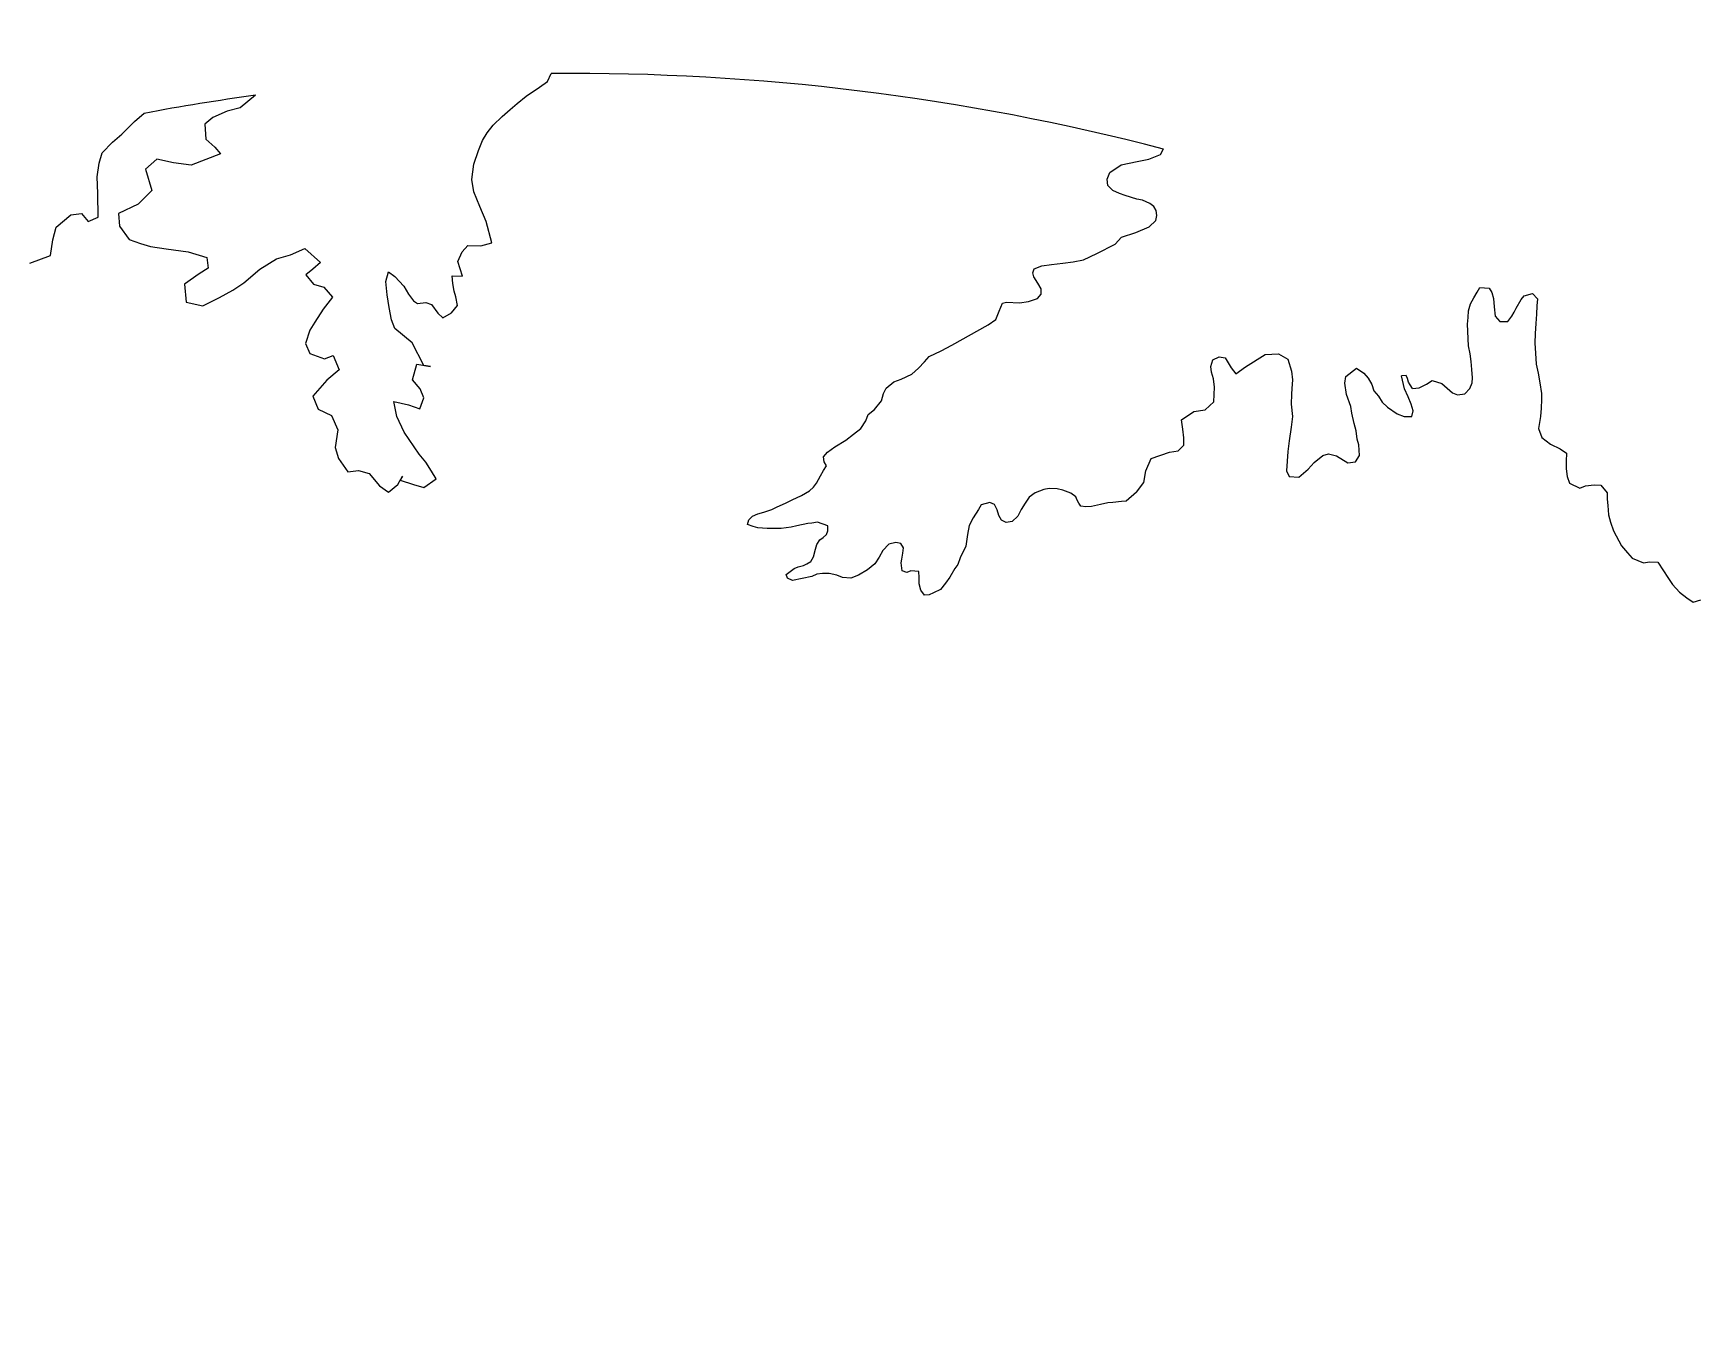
# Model space of a CAD drawing. Header units: millimetres. Extents: x -5 to 875, y -316 to 297.
# Drawn here: x 170 to 293.2, y 95.1 to 190.2 of the extents above; entities that cross this region are included whole.
import ezdxf

# ---------------------------------------------------------------- set-up
doc = ezdxf.new("R2010")
doc.units = ezdxf.units.MM

msp = doc.modelspace()

# ---------------------------------------------------------------- linework, layer by layer
for p, q in [((206.46, 185.58), (207.46, 186.25)), ((207.46, 186.25), (208.04, 186.65)), ((208.04, 186.65), (208.32, 187.25)), ((208.32, 186.98), (208.32, 186.98)), ((186.44, 185.64), (185.3, 184.7)), ((205.27, 184.58), (205.81, 185.03)), ((205.81, 185.03), (206.46, 185.58)), ((206.46, 185.58), (206.46, 185.58)), ((176.54, 182.75), (177.48, 183.69)), ((177.48, 183.69), (178.2, 184.31)), ((183.29, 184), (182.7, 183.5)), ((184.34, 184.46), (183.29, 184)), ((185.3, 184.7), (184.34, 184.46)), ((204.03, 183.43), (204.68, 184.07)), ((204.68, 184.07), (205.27, 184.58)), ((175.87, 182.18), (176.54, 182.75)), ((182.7, 183.5), (182.77, 182.4)), ((182.77, 182.4), (183.42, 181.8)), ((203.24, 182.29), (203.58, 182.86)), ((203.58, 182.86), (204.03, 183.43)), ((174.88, 180.62), (175.1, 181.38)), ((175.1, 181.38), (175.87, 182.18)), ((183.85, 181.3), (181.67, 180.46)), ((183.42, 181.8), (183.85, 181.3)), ((183.85, 181.3), (183.85, 181.3)), ((202.59, 180.54), (202.93, 181.56)), ((202.93, 181.56), (203.24, 182.29)), ((252.52, 180.91), (253.39, 181.25)), ((253.39, 181.25), (253.61, 181.67)), ((174.72, 179.61), (174.88, 180.62)), ((179.13, 180.9), (178.29, 180.18)), ((178.29, 180.18), (178.29, 180.18)), ((178.29, 180.18), (178.78, 178.58)), ((180.36, 180.64), (179.13, 180.9)), ((181.67, 180.46), (180.36, 180.64)), ((202.45, 179.4), (202.59, 180.54)), ((249.44, 179.44), (249.65, 179.93)), ((249.65, 179.93), (250.48, 180.5)), ((250.48, 180.5), (251.68, 180.75)), ((251.68, 180.75), (252.52, 180.91)), ((174.77, 178.36), (174.72, 179.61)), ((202.58, 178.49), (202.45, 179.4)), ((249.5, 178.95), (249.44, 179.44)), ((249.87, 178.59), (249.5, 178.95)), ((174.79, 176.63), (174.77, 178.36)), ((177.76, 177.57), (176.3, 176.9)), ((178.78, 178.58), (177.76, 177.57)), ((177.76, 177.57), (177.76, 177.57)), ((178.78, 178.58), (178.78, 178.58)), ((203.04, 177.4), (202.58, 178.49)), ((250.35, 178.38), (249.87, 178.59)), ((250.79, 178.21), (250.35, 178.38)), ((251.64, 177.96), (250.79, 178.21)), ((252.06, 177.88), (251.64, 177.96)), ((252.6, 177.64), (252.06, 177.88)), ((252.9, 177.4), (252.6, 177.64)), ((171.68, 175.87), (172.77, 176.8)), ((172.77, 176.8), (173.56, 176.89)), ((173.56, 176.89), (174.06, 176.3)), ((174.06, 176.3), (174.79, 176.63)), ((176.3, 176.9), (176.3, 176.9)), ((176.3, 176.9), (176.38, 175.96)), ((203.5, 176.31), (203.04, 177.4)), ((203.92, 174.73), (203.5, 176.31)), ((203.5, 176.31), (203.5, 176.31)), ((252.56, 175.9), (253.04, 176.38)), ((253.08, 177.11), (252.9, 177.4)), ((253.04, 176.38), (253.12, 176.75)), ((253.12, 176.75), (253.08, 177.11)), ((171.45, 174.95), (171.68, 175.87)), ((176.38, 175.96), (177.08, 174.96)), ((177.08, 174.96), (177.92, 174.66)), ((250.04, 174.61), (250.52, 175.13)), ((250.52, 175.13), (251.56, 175.49)), ((251.56, 175.49), (252.56, 175.9)), ((169.74, 173.21), (171.28, 173.79)), ((171.28, 173.79), (171.45, 174.95)), ((177.92, 174.66), (178.68, 174.44)), ((178.68, 174.44), (179.84, 174.27)), ((179.84, 174.27), (179.84, 174.27)), ((179.84, 174.27), (181.46, 174.06)), ((181.46, 174.06), (181.46, 174.06)), ((181.46, 174.06), (182.84, 173.64)), ((187.99, 173.53), (189.03, 173.84)), ((189.03, 173.84), (190.09, 174.3)), ((190.09, 174.3), (190.09, 174.3)), ((190.09, 174.3), (191.25, 173.27)), ((201.41, 173.33), (201.72, 174.05)), ((201.72, 174.05), (202.16, 174.52)), ((201.72, 174.05), (201.72, 174.05)), ((202.16, 174.52), (202.16, 174.52)), ((202.16, 174.52), (203.1, 174.49)), ((203.1, 174.49), (203.92, 174.73)), ((203.1, 174.49), (203.1, 174.49)), ((203.92, 174.73), (203.92, 174.73)), ((247.69, 173.47), (248.68, 173.92)), ((248.68, 173.92), (250.04, 174.61)), ((182.93, 172.85), (182.27, 172.43)), ((182.84, 173.64), (182.93, 172.85)), ((185.58, 171.77), (186.76, 172.77)), ((186.76, 172.77), (187.99, 173.53)), ((190.67, 172.77), (190.16, 172.34)), ((191.25, 173.27), (190.67, 172.77)), ((196.08, 171.87), (196.29, 172.57)), ((196.29, 172.57), (196.74, 172.22)), ((201.75, 172.25), (201.41, 173.33)), ((201.41, 173.33), (201.41, 173.33)), ((243.95, 172.51), (244.04, 172.8)), ((244.03, 172.2), (243.95, 172.51)), ((244.04, 172.8), (244.61, 173.01)), ((244.61, 173.01), (245.32, 173.11)), ((245.32, 173.11), (246.17, 173.22)), ((246.17, 173.22), (246.93, 173.32)), ((246.93, 173.32), (247.69, 173.47)), ((182.27, 172.43), (181.19, 171.66)), ((181.19, 171.66), (181.19, 171.66)), ((181.19, 171.66), (181.32, 170.32)), ((182.27, 172.43), (182.27, 172.43)), ((184.75, 171.21), (185.58, 171.77)), ((190.16, 172.34), (190.73, 171.67)), ((190.73, 171.67), (191.5, 171.45)), ((191.5, 171.45), (192.14, 170.69)), ((196.19, 170.86), (196.08, 171.87)), ((196.74, 172.22), (197.41, 171.52)), ((197.41, 171.52), (197.76, 170.93)), ((201.03, 171.71), (200.99, 172.27)), ((200.99, 172.27), (200.99, 172.27)), ((200.99, 172.27), (201.75, 172.25)), ((201.14, 171.14), (201.03, 171.71)), ((244.32, 171.74), (244.03, 172.2)), ((244.56, 171.32), (244.32, 171.74)), ((244.57, 170.91), (244.56, 171.32)), ((276.83, 171.08), (277.03, 171.42)), ((277.03, 171.42), (277.03, 171.42)), ((277.03, 171.42), (277.71, 171.36)), ((277.71, 171.36), (277.71, 171.36)), ((277.71, 171.36), (277.92, 171.05)), ((181.32, 170.32), (181.32, 170.32)), ((181.32, 170.32), (182.55, 170.06)), ((182.55, 170.06), (183.77, 170.67)), ((182.55, 170.06), (182.55, 170.06)), ((183.77, 170.67), (184.75, 171.21)), ((192.14, 170.69), (191.44, 169.81)), ((192.14, 170.69), (192.14, 170.69)), ((196.32, 169.93), (196.19, 170.86)), ((197.76, 170.93), (198.12, 170.42)), ((198.12, 170.42), (198.43, 170.24)), ((198.43, 170.24), (199.03, 170.31)), ((199.03, 170.31), (199.46, 170.15)), ((199.46, 170.15), (199.93, 169.52)), ((200.93, 169.55), (201.38, 170.08)), ((201.27, 170.73), (201.14, 171.14)), ((201.38, 170.08), (201.27, 170.73)), ((241.46, 169.67), (241.7, 170.25)), ((241.7, 170.25), (242.01, 170.34)), ((242.01, 170.34), (242.97, 170.28)), ((242.97, 170.28), (243.64, 170.37)), ((243.64, 170.37), (244.29, 170.6)), ((244.29, 170.6), (244.57, 170.91)), ((276.18, 169.7), (276.33, 170.2)), ((276.33, 170.2), (276.58, 170.64)), ((276.58, 170.64), (276.83, 171.08)), ((277.92, 171.05), (277.92, 171.05)), ((277.92, 171.05), (278.04, 170.59)), ((278.04, 170.59), (278.04, 170.59)), ((278.04, 170.59), (278.09, 169.98)), ((279.72, 169.89), (280.09, 170.53)), ((280.09, 170.53), (280.3, 170.8)), ((280.3, 170.8), (280.92, 170.96)), ((280.3, 170.8), (280.3, 170.8)), ((280.92, 170.96), (280.92, 170.96)), ((280.92, 170.96), (281.28, 170.57)), ((281.25, 170.06), (281.22, 169.43)), ((281.28, 170.57), (281.25, 170.06)), ((190.82, 168.85), (190.46, 168.25)), ((191.44, 169.81), (190.82, 168.85)), ((191.44, 169.81), (191.44, 169.81)), ((196.49, 169.03), (196.32, 169.93)), ((196.75, 168.37), (196.49, 169.03)), ((199.93, 169.52), (200.3, 169.16)), ((200.3, 169.16), (200.93, 169.55)), ((240.64, 168.65), (241.22, 169.05)), ((241.22, 169.05), (241.46, 169.67)), ((276.12, 168.69), (276.15, 169.2)), ((276.15, 169.2), (276.18, 169.7)), ((278.09, 169.98), (278.09, 169.98)), ((278.09, 169.98), (278.15, 169.29)), ((278.15, 169.29), (278.15, 169.29)), ((278.15, 169.29), (278.51, 168.89)), ((278.51, 168.89), (278.51, 168.89)), ((278.51, 168.89), (279.09, 168.89)), ((279.09, 168.89), (279.39, 169.3)), ((279.09, 168.89), (279.09, 168.89)), ((279.39, 169.3), (279.56, 169.6)), ((279.56, 169.6), (279.72, 169.89)), ((279.72, 169.89), (279.72, 169.89)), ((281.22, 169.43), (281.16, 168.75)), ((190.46, 168.25), (190.14, 167.26)), ((190.46, 168.25), (190.46, 168.25)), ((198.04, 167.32), (196.75, 168.37)), ((237.96, 167.15), (240.64, 168.65)), ((276.19, 167.1), (276.12, 168.69)), ((281.12, 168), (281.1, 167.29)), ((281.16, 168.75), (281.12, 168)), ((190.14, 167.26), (190.47, 166.53)), ((190.47, 166.53), (190.47, 166.53)), ((190.47, 166.53), (191.54, 166.13)), ((191.54, 166.13), (192.18, 166.39)), ((192.18, 166.39), (192.18, 166.39)), ((192.18, 166.39), (192.64, 165.33)), ((198.89, 165.65), (198.04, 167.32)), ((198.04, 167.32), (198.04, 167.32)), ((236.27, 166.32), (237.17, 166.74)), ((237.17, 166.74), (237.96, 167.15)), ((259.69, 165.54), (261.13, 166.45)), ((261.13, 166.45), (262.12, 166.51)), ((261.13, 166.45), (261.13, 166.45)), ((262.12, 166.51), (262.12, 166.51)), ((262.12, 166.51), (262.81, 166.11)), ((276.31, 166.51), (276.19, 167.1)), ((276.19, 167.1), (276.19, 167.1)), ((276.38, 165.95), (276.31, 166.51)), ((281.1, 167.29), (281.14, 166.56)), ((281.14, 166.56), (281.2, 165.74)), ((192.64, 165.33), (191.72, 164.55)), ((192.64, 165.33), (192.64, 165.33)), ((198.06, 164.58), (198.38, 165.73)), ((198.38, 165.73), (198.38, 165.73)), ((198.38, 165.73), (199.39, 165.57)), ((199.39, 165.57), (198.89, 165.65)), ((235, 165), (235.5, 165.44)), ((235.5, 165.44), (235.93, 165.92)), ((235.93, 165.92), (236.27, 166.32)), ((257.12, 165.56), (257.27, 166.07)), ((257.18, 165.14), (257.12, 165.56)), ((257.31, 164.66), (257.18, 165.14)), ((257.27, 166.07), (257.74, 166.28)), ((257.74, 166.28), (258.17, 166.2)), ((258.17, 166.2), (258.17, 166.2)), ((258.17, 166.2), (258.63, 165.47)), ((258.63, 165.47), (258.63, 165.47)), ((258.63, 165.47), (258.97, 165.02)), ((258.97, 165.02), (259.69, 165.54)), ((259.69, 165.54), (259.69, 165.54)), ((262.81, 166.11), (262.81, 166.11)), ((262.81, 166.11), (263.08, 165.22)), ((263.08, 165.22), (263.16, 164.59)), ((267.11, 164.84), (267.89, 165.44)), ((267.89, 165.44), (267.89, 165.44)), ((267.89, 165.44), (268.43, 165.08)), ((276.42, 165.34), (276.38, 165.95)), ((276.47, 164.73), (276.42, 165.34)), ((281.2, 165.74), (281.34, 165.08)), ((191.72, 164.55), (190.69, 163.38)), ((191.72, 164.55), (191.72, 164.55)), ((198.63, 163.91), (198.06, 164.58)), ((198.06, 164.58), (198.06, 164.58)), ((198.06, 164.58), (198.06, 164.58)), ((198.89, 163.26), (198.63, 163.91)), ((232.91, 163.58), (233.11, 163.96)), ((233.11, 163.96), (233.66, 164.43)), ((233.66, 164.43), (234.21, 164.64)), ((234.21, 164.64), (235, 165)), ((257.4, 164.03), (257.31, 164.66)), ((257.33, 162.95), (257.4, 164.03)), ((258.97, 165.02), (258.97, 165.02)), ((263.1, 163.94), (263.09, 163.51)), ((263.16, 164.59), (263.1, 163.94)), ((267.04, 164.33), (267.11, 164.84)), ((267.15, 163.49), (267.04, 164.33)), ((267.11, 164.84), (267.11, 164.84)), ((268.43, 165.08), (268.77, 164.7)), ((268.77, 164.7), (269.04, 164.24)), ((269.04, 164.24), (269.18, 163.76)), ((271.58, 164.9), (271.23, 164.89)), ((271.44, 163.92), (271.23, 164.89)), ((271.23, 164.89), (271.23, 164.89)), ((271.73, 163.32), (271.44, 163.92)), ((271.44, 163.92), (271.44, 163.92)), ((271.68, 164.69), (271.58, 164.9)), ((271.74, 164.41), (271.68, 164.69)), ((271.86, 164.21), (271.74, 164.41)), ((272.05, 163.93), (271.86, 164.21)), ((272.05, 163.93), (272.54, 163.98)), ((272.54, 163.98), (273.08, 164.25)), ((273.08, 164.25), (273.5, 164.53)), ((273.5, 164.53), (273.5, 164.53)), ((273.5, 164.53), (274.22, 164.32)), ((274.22, 164.32), (274.61, 163.97)), ((274.61, 163.97), (274.99, 163.62)), ((275.92, 163.55), (276.27, 163.93)), ((276.27, 163.93), (276.45, 164.35)), ((276.45, 164.35), (276.47, 164.73)), ((281.34, 165.08), (281.45, 164.36)), ((281.45, 164.36), (281.45, 164.36)), ((281.45, 164.36), (281.59, 163.57)), ((190.69, 163.38), (190.69, 163.38)), ((190.69, 163.38), (191.08, 162.41)), ((196.9, 161.86), (196.68, 162.97)), ((196.68, 162.97), (196.68, 162.97)), ((196.68, 162.97), (197.75, 162.73)), ((197.75, 162.73), (198.59, 162.43)), ((198.59, 162.43), (198.89, 163.26)), ((232.23, 162.39), (232.75, 163.04)), ((232.75, 163.04), (232.91, 163.58)), ((256.7, 162.37), (257.33, 162.95)), ((257.33, 162.95), (257.33, 162.95)), ((263.09, 163.51), (263.05, 162.79)), ((263.05, 162.79), (263.17, 161.88)), ((267.48, 162.61), (267.15, 163.49)), ((267.15, 163.49), (267.15, 163.49)), ((269.18, 163.76), (269.52, 163.38)), ((269.52, 163.38), (269.79, 162.92)), ((269.79, 162.92), (270.2, 162.55)), ((271.94, 162.78), (271.73, 163.32)), ((271.73, 163.32), (271.73, 163.32)), ((272.08, 162.3), (271.94, 162.78)), ((271.94, 162.78), (271.94, 162.78)), ((274.99, 163.62), (275.36, 163.48)), ((275.36, 163.48), (275.92, 163.55)), ((281.59, 163.12), (281.56, 162.49)), ((281.59, 163.57), (281.59, 163.12)), ((191.08, 162.41), (191.08, 162.41)), ((191.08, 162.41), (192.06, 161.94)), ((192.06, 161.94), (192.52, 160.89)), ((197.43, 160.72), (196.9, 161.86)), ((196.9, 161.86), (196.9, 161.86)), ((198.59, 162.43), (198.59, 162.43)), ((231.22, 160.99), (231.6, 161.54)), ((231.6, 161.54), (231.77, 162.02)), ((231.77, 162.02), (232.23, 162.39)), ((254.94, 161.63), (255.86, 162.25)), ((255.04, 160.93), (254.94, 161.63)), ((254.94, 161.63), (254.94, 161.63)), ((255.86, 162.25), (256.7, 162.37)), ((256.7, 162.37), (256.7, 162.37)), ((263.17, 161.88), (263.06, 161.09)), ((267.55, 162.12), (267.48, 162.61)), ((267.72, 161.36), (267.55, 162.12)), ((270.2, 162.55), (270.2, 162.55)), ((270.2, 162.55), (270.9, 162.07)), ((270.9, 162.07), (271.43, 161.86)), ((271.43, 161.86), (272, 161.86)), ((272, 161.86), (272.08, 162.3)), ((272, 161.86), (272, 161.86)), ((272.08, 162.3), (272.08, 162.3)), ((281.52, 161.86), (281.35, 160.98)), ((281.56, 162.49), (281.52, 161.86)), ((192.52, 160.89), (192.33, 159.57)), ((192.52, 160.89), (192.52, 160.89)), ((198.55, 159.07), (197.43, 160.72)), ((230.11, 160.11), (230.69, 160.55)), ((230.69, 160.55), (231.22, 160.99)), ((255.12, 160.3), (255.04, 160.93)), ((255.13, 159.74), (255.12, 160.3)), ((263.06, 161.09), (262.91, 160.07)), ((267.87, 160.81), (267.72, 161.36)), ((267.95, 160.18), (267.87, 160.81)), ((268.08, 159.77), (267.95, 160.18)), ((281.35, 160.98), (281.62, 160.31)), ((281.62, 160.31), (282.25, 159.82)), ((192.33, 159.57), (192.58, 158.77)), ((199.05, 158.48), (198.55, 159.07)), ((228.45, 158.88), (228.77, 159.24)), ((228.77, 159.24), (229.31, 159.63)), ((229.31, 159.63), (230.11, 160.11)), ((252.7, 158.77), (254.06, 159.24)), ((254.06, 159.24), (254.69, 159.32)), ((254.69, 159.32), (255.13, 159.74)), ((262.81, 159.27), (262.76, 158.56)), ((262.91, 160.07), (262.81, 159.27)), ((264.77, 158.47), (265.41, 158.98)), ((265.41, 158.98), (265.82, 159.11)), ((265.82, 159.11), (266.41, 158.97)), ((266.41, 158.97), (266.41, 158.97)), ((266.41, 158.97), (267.26, 158.45)), ((267.82, 158.52), (268.11, 158.99)), ((268.11, 158.99), (268.08, 159.77)), ((268.11, 158.99), (268.11, 158.99)), ((282.25, 159.82), (282.96, 159.48)), ((282.96, 159.48), (283.43, 159.15)), ((283.43, 159.15), (283.42, 158.57)), ((192.58, 158.77), (192.58, 158.77)), ((192.58, 158.77), (193.28, 157.78)), ((193.28, 157.78), (194.07, 157.87)), ((193.28, 157.78), (193.28, 157.78)), ((194.07, 157.87), (194.84, 157.65)), ((199.46, 157.82), (199.05, 158.48)), ((199.81, 157.25), (199.46, 157.82)), ((228.23, 157.48), (228.45, 157.88)), ((228.5, 158.52), (228.45, 158.88)), ((228.45, 157.88), (228.68, 158.23)), ((228.68, 158.23), (228.5, 158.52)), ((252.15, 156.99), (252.32, 157.86)), ((252.32, 157.86), (252.7, 158.77)), ((252.7, 158.77), (252.7, 158.77)), ((262.76, 158.56), (262.72, 157.84)), ((262.72, 157.84), (262.91, 157.44)), ((263.63, 157.39), (264.33, 157.98)), ((264.33, 157.98), (264.77, 158.47)), ((264.77, 158.47), (264.77, 158.47)), ((267.26, 158.45), (267.82, 158.52)), ((267.26, 158.45), (267.26, 158.45)), ((283.42, 158.57), (283.41, 157.99)), ((283.41, 157.99), (283.49, 157.43)), ((194.84, 157.65), (194.84, 157.65)), ((194.84, 157.65), (195.62, 156.73)), ((195.62, 156.73), (195.62, 156.73)), ((195.62, 156.73), (196.29, 156.28)), ((196.29, 156.28), (196.96, 156.85)), ((196.96, 156.85), (197.32, 157.45)), ((197.32, 157.45), (197.14, 157.15)), ((197.14, 157.15), (198.13, 156.84)), ((197.32, 157.45), (197.32, 157.45)), ((198.13, 156.84), (198.9, 156.62)), ((198.9, 156.62), (199.81, 157.25)), ((198.9, 156.62), (198.9, 156.62)), ((227.42, 156.37), (227.71, 156.64)), ((227.71, 156.64), (227.94, 156.94)), ((227.94, 156.94), (228.23, 157.48)), ((227.94, 156.94), (227.94, 156.94)), ((228.23, 157.48), (228.23, 157.48)), ((245.16, 156.53), (244.76, 156.48)), ((245.74, 156.52), (245.16, 156.53)), ((246.17, 156.41), (245.74, 156.52)), ((251.61, 156.27), (252.15, 156.99)), ((262.91, 157.44), (262.91, 157.44)), ((262.91, 157.44), (263.63, 157.39)), ((263.63, 157.39), (263.63, 157.39)), ((283.49, 157.43), (283.66, 156.94)), ((283.66, 156.94), (283.66, 156.94)), ((283.66, 156.94), (284.43, 156.57)), ((284.43, 156.57), (284.84, 156.73)), ((284.84, 156.73), (285.48, 156.82)), ((285.48, 156.82), (285.98, 156.79)), ((285.98, 156.79), (286.43, 156.21)), ((225.03, 155.19), (225.64, 155.45)), ((225.64, 155.45), (226.15, 155.7)), ((226.15, 155.7), (226.83, 156.02)), ((226.83, 156.02), (227.42, 156.37)), ((240.13, 155.33), (239.92, 154.98)), ((240.78, 155.51), (240.13, 155.33)), ((241.12, 155.35), (240.78, 155.51)), ((241.32, 154.97), (241.12, 155.35)), ((243.38, 155.45), (243.09, 155)), ((243.67, 155.9), (243.38, 155.45)), ((244.12, 156.22), (243.67, 155.9)), ((244.76, 156.48), (244.12, 156.22)), ((246.75, 156.19), (246.17, 156.41)), ((247.14, 155.92), (246.75, 156.19)), ((247.23, 155.67), (247.14, 155.92)), ((247.35, 155.46), (247.23, 155.67)), ((247.49, 155.24), (247.35, 155.46)), ((248.96, 155.35), (248.28, 155.2)), ((249.5, 155.48), (248.96, 155.35)), ((249.88, 155.51), (249.5, 155.48)), ((250.51, 155.59), (249.88, 155.51)), ((250.85, 155.61), (250.51, 155.59)), ((251.61, 156.27), (250.85, 155.61)), ((286.43, 156.21), (286.43, 155.76)), ((286.43, 155.76), (286.48, 155.28)), ((286.48, 155.28), (286.54, 154.59)), ((222.84, 153.89), (222.93, 154.22)), ((222.93, 154.22), (223.21, 154.49)), ((223.21, 154.49), (223.6, 154.67)), ((223.21, 154.49), (223.21, 154.49)), ((223.6, 154.67), (224.04, 154.78)), ((224.04, 154.78), (224.65, 155)), ((224.65, 155), (225.03, 155.19)), ((228.01, 154.04), (227.61, 153.98)), ((228.78, 153.78), (228.01, 154.04)), ((239.53, 154.38), (239.23, 153.81)), ((239.92, 154.98), (239.53, 154.38)), ((241.43, 154.55), (241.32, 154.97)), ((241.63, 154.19), (241.43, 154.55)), ((241.97, 154.03), (241.63, 154.19)), ((242.43, 154.1), (241.97, 154.03)), ((242.84, 154.5), (242.43, 154.1)), ((243.09, 155), (242.84, 154.5)), ((247.88, 155.18), (247.49, 155.24)), ((248.28, 155.2), (247.88, 155.18)), ((286.54, 154.59), (286.69, 154.05)), ((286.69, 154.05), (286.91, 153.41)), ((223.27, 153.72), (222.84, 153.89)), ((222.84, 153.89), (222.84, 153.89)), ((223.6, 153.63), (223.27, 153.72)), ((224.29, 153.58), (223.6, 153.63)), ((225.34, 153.59), (224.29, 153.58)), ((226.06, 153.68), (225.34, 153.59)), ((226.5, 153.79), (226.06, 153.68)), ((227.3, 153.94), (226.5, 153.79)), ((227.61, 153.98), (227.3, 153.94)), ((228.19, 152.74), (228.44, 152.91)), ((228.44, 152.91), (228.68, 153.13)), ((228.68, 153.13), (228.78, 153.41)), ((228.78, 153.41), (228.78, 153.78)), ((228.78, 153.78), (228.78, 153.78)), ((239.12, 153.13), (239, 152.28)), ((239.23, 153.81), (239.12, 153.13)), ((286.91, 153.41), (287.51, 152.29)), ((227.72, 151.49), (227.87, 152.06)), ((227.87, 152.06), (227.96, 152.39)), ((227.96, 152.39), (228.19, 152.74)), ((232.85, 151.96), (232.59, 151.47)), ((233.29, 152.42), (232.85, 151.96)), ((233.82, 152.54), (233.29, 152.42)), ((234.19, 152.46), (233.82, 152.54)), ((234.37, 152.16), (234.19, 152.46)), ((234.25, 151.32), (234.33, 151.75)), ((234.33, 151.75), (234.37, 152.16)), ((239, 152.28), (238.57, 151.4)), ((239, 152.28), (239, 152.28)), ((287.51, 152.29), (287.94, 151.79)), ((287.94, 151.79), (288.3, 151.39)), ((225.71, 150.17), (226.29, 150.62)), ((226.29, 150.62), (226.59, 150.75)), ((226.59, 150.75), (226.98, 150.85)), ((226.98, 150.85), (227.24, 150.97)), ((227.24, 150.97), (227.53, 151.15)), ((227.53, 151.15), (227.72, 151.49)), ((227.72, 151.49), (227.72, 151.49)), ((231.72, 150.53), (231.04, 150.12)), ((232.25, 150.96), (231.72, 150.53)), ((232.59, 151.47), (232.25, 150.96)), ((234.2, 151.04), (234.25, 151.32)), ((234.28, 150.46), (234.2, 151.04)), ((234.62, 150.33), (234.28, 150.46)), ((234.28, 150.46), (234.28, 150.46)), ((234.92, 150.46), (234.62, 150.33)), ((234.62, 150.33), (234.62, 150.33)), ((235.52, 150.4), (234.92, 150.46)), ((235.53, 149.95), (235.52, 150.4)), ((235.52, 150.4), (235.52, 150.4)), ((238.18, 150.62), (237.81, 149.98)), ((238.41, 150.93), (238.18, 150.62)), ((238.57, 151.4), (238.41, 150.93)), ((288.3, 151.39), (289.14, 151.04)), ((289.14, 151.04), (289.57, 151.12)), ((289.57, 151.12), (290.2, 151.09)), ((290.2, 151.09), (290.62, 150.46)), ((290.62, 150.46), (290.92, 149.96)), ((225.79, 149.91), (225.71, 150.17)), ((225.71, 150.17), (225.71, 150.17)), ((226.18, 149.74), (225.79, 149.91)), ((226.89, 149.88), (226.18, 149.74)), ((227.6, 150.02), (226.89, 149.88)), ((227.98, 150.21), (227.6, 150.02)), ((228.38, 150.26), (227.98, 150.21)), ((228.89, 150.24), (228.38, 150.26)), ((229.45, 150.13), (228.89, 150.24)), ((229.88, 149.96), (229.45, 150.13)), ((230.48, 149.91), (229.88, 149.96)), ((231.04, 150.12), (230.48, 149.91)), ((235.55, 149.49), (235.53, 149.95)), ((235.66, 149.01), (235.55, 149.49)), ((235.55, 149.49), (235.55, 149.49)), ((237.5, 149.53), (237.11, 149.07)), ((237.81, 149.98), (237.5, 149.53)), ((290.92, 149.96), (291.28, 149.44)), ((291.28, 149.44), (291.8, 148.88)), ((235.94, 148.64), (235.66, 149.01)), ((235.66, 149.01), (235.66, 149.01)), ((236.29, 148.68), (235.94, 148.64)), ((235.94, 148.64), (235.94, 148.64)), ((236.6, 148.82), (236.29, 148.68)), ((237.11, 149.07), (236.6, 148.82)), ((291.8, 148.88), (292.33, 148.44)), ((292.33, 148.44), (292.8, 148.12)), ((292.8, 148.12), (293.36, 148.31)), ((292.8, 148.12), (292.8, 148.12))]:
    msp.add_line(p, q)
at = {"lineweight": 5}
msp.add_arc((210, 14.28), 199.66, 1.1232, 178.8768, dxfattribs=at)
for start, end in [(75.3966, 90.557), (97.8284, 100.5942)]:
    msp.add_arc((210, 14.28), 172.97, start, end)

doc.saveas('drawing.dxf')
